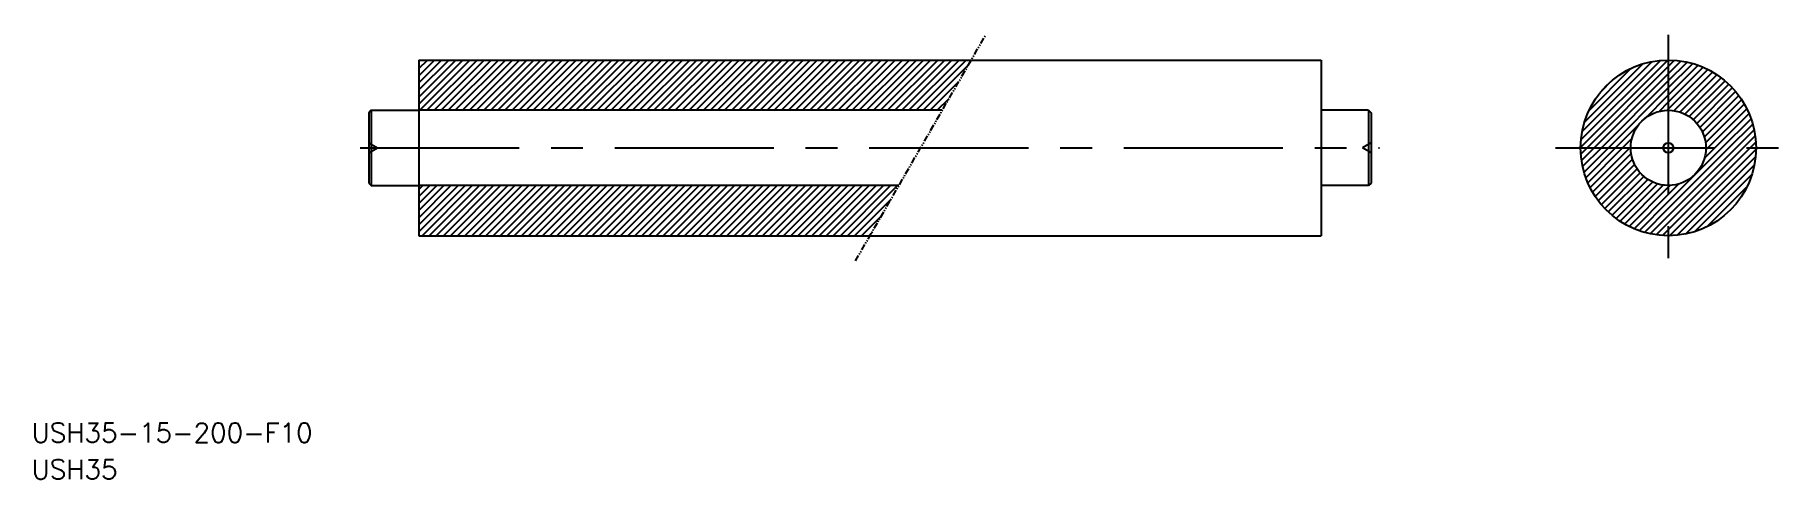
# Model space of a CAD drawing. Extents: x 212 to 560, y 153 to 241.
import ezdxf

# ---------------------------------------------------------------- set-up
doc = ezdxf.new("R2010")
doc.units = 0
for name, pattern in [('CENTER', [50.8, 31.75, -6.35, 6.35, -6.35]), ('DASHED', [19.05, 12.7, -6.35]), ('PHANTOM', [2.5, 1.25, -0.25, 0.25, -0.25, 0.25, -0.25])]:
    doc.linetypes.add(name, pattern=pattern)
doc.layers.get('0').update_dxf_attribs({"linetype": 'CONTINUOUS'})
doc.layers.add('CENTER', color=1, linetype='CENTER')
doc.styles.get("Standard").update_dxf_attribs({"font": 'txt.shx'})

# ---------------------------------------------------------------- blocks, each defined once
blk = doc.blocks.new('*X2')
at = {"color": 0, "linetype": 'CONTINUOUS'}
for p, q in [((288.49, 227.67), (297.27, 236.46)), ((288.49, 229.09), (295.85, 236.46)), ((288.49, 230.5), (294.44, 236.46)), ((288.49, 231.92), (293.02, 236.46)), ((288.49, 233.33), (291.61, 236.46)), ((288.49, 234.75), (290.2, 236.46)), ((288.49, 236.16), (288.78, 236.46)), ((288.68, 226.46), (298.68, 236.46)), ((290.09, 226.46), (300.09, 236.46)), ((291.51, 226.46), (301.51, 236.46)), ((292.92, 226.46), (302.92, 236.46)), ((294.34, 226.46), (304.34, 236.46)), ((295.75, 226.46), (305.75, 236.46)), ((297.17, 226.46), (307.17, 236.46)), ((298.58, 226.46), (308.58, 236.46)), ((299.99, 226.46), (309.99, 236.46)), ((301.41, 226.46), (311.41, 236.46)), ((302.82, 226.46), (312.82, 236.46)), ((304.24, 226.46), (314.24, 236.46)), ((305.65, 226.46), (315.65, 236.46)), ((307.07, 226.46), (317.07, 236.46)), ((308.48, 226.46), (318.48, 236.46)), ((309.89, 226.46), (319.89, 236.46)), ((311.31, 226.46), (321.31, 236.46)), ((312.72, 226.46), (322.72, 236.46)), ((314.14, 226.46), (324.14, 236.46)), ((315.55, 226.46), (325.55, 236.46)), ((316.96, 226.46), (326.96, 236.46)), ((318.38, 226.46), (328.38, 236.46)), ((319.79, 226.46), (329.79, 236.46)), ((321.21, 226.46), (331.21, 236.46)), ((322.62, 226.46), (332.62, 236.46)), ((324.04, 226.46), (334.04, 236.46)), ((325.45, 226.46), (335.45, 236.46)), ((326.86, 226.46), (336.86, 236.46)), ((328.28, 226.46), (338.28, 236.46)), ((329.69, 226.46), (339.69, 236.46)), ((331.11, 226.46), (341.11, 236.46)), ((332.52, 226.46), (342.52, 236.46)), ((333.94, 226.46), (343.94, 236.46)), ((335.35, 226.46), (345.35, 236.46)), ((336.76, 226.46), (346.76, 236.46)), ((338.18, 226.46), (348.18, 236.46)), ((339.59, 226.46), (349.59, 236.46)), ((341.01, 226.46), (351.01, 236.46)), ((342.42, 226.46), (352.42, 236.46)), ((343.83, 226.46), (353.83, 236.46)), ((345.25, 226.46), (355.25, 236.46)), ((346.66, 226.46), (356.66, 236.46)), ((348.08, 226.46), (358.08, 236.46)), ((349.49, 226.46), (359.49, 236.46)), ((350.91, 226.46), (360.91, 236.46)), ((352.32, 226.46), (362.32, 236.46)), ((353.73, 226.46), (363.73, 236.46)), ((355.15, 226.46), (365.15, 236.46)), ((356.56, 226.46), (366.56, 236.46)), ((357.98, 226.46), (367.98, 236.46)), ((359.39, 226.46), (369.39, 236.46)), ((360.81, 226.46), (370.81, 236.46)), ((362.22, 226.46), (372.22, 236.46)), ((363.63, 226.46), (373.63, 236.46)), ((365.05, 226.46), (375.05, 236.46)), ((366.46, 226.46), (376.46, 236.46)), ((367.88, 226.46), (377.88, 236.46)), ((369.29, 226.46), (379.29, 236.46)), ((370.71, 226.46), (380.71, 236.46)), ((372.12, 226.46), (382.12, 236.46)), ((373.53, 226.46), (383.53, 236.46)), ((374.95, 226.46), (384.95, 236.46)), ((376.36, 226.46), (386.36, 236.46)), ((377.78, 226.46), (387.78, 236.46)), ((379.19, 226.46), (389.19, 236.46)), ((380.6, 226.46), (390.6, 236.46)), ((382.02, 226.46), (392.02, 236.46)), ((383.43, 226.46), (393.43, 236.46)), ((384.85, 226.46), (394.85, 236.46)), ((386.26, 226.46), (396.26, 236.46)), ((387.68, 226.46), (397.68, 236.46)), ((389.09, 226.46), (398.15, 235.52)), ((520.29, 219.06), (537.68, 236.45)), ((520.36, 220.55), (536.2, 236.38)), ((520.59, 222.19), (534.55, 236.15)), ((521.05, 224.07), (532.68, 235.69)), ((521.6, 218.96), (537.79, 235.15)), ((521.93, 226.36), (530.38, 234.81)), ((523.01, 218.96), (537.79, 233.73)), ((537.79, 235.15), (539.05, 236.41)), ((537.79, 233.73), (540.33, 236.27)), ((537.79, 232.32), (541.52, 236.05)), ((537.79, 230.9), (542.65, 235.77)), ((537.79, 229.49), (543.72, 235.42)), ((537.79, 228.07), (544.73, 235.02)), ((537.79, 226.66), (545.69, 234.57)), ((538.91, 226.37), (546.61, 234.07)), ((540.06, 226.1), (547.48, 233.53)), ((390.5, 226.46), (396.22, 232.17)), ((524.43, 218.96), (537.79, 232.32)), ((524.5, 230.34), (526.4, 232.24)), ((525.84, 218.96), (537.79, 230.9)), ((541.07, 225.7), (548.31, 232.94)), ((541.97, 225.18), (549.1, 232.31)), ((542.76, 224.57), (549.84, 231.64)), ((543.47, 223.85), (550.55, 230.93)), ((544.07, 223.05), (551.21, 230.18)), ((391.92, 226.46), (394.29, 228.82)), ((533.14, 224.84), (537.79, 229.49)), ((535.94, 226.22), (537.79, 228.07)), ((537.58, 226.45), (537.79, 226.66)), ((544.58, 222.14), (551.83, 229.39)), ((544.97, 221.11), (552.42, 228.56)), ((545.22, 219.95), (552.95, 227.69)), ((545.64, 218.96), (553.45, 226.76)), ((527.25, 218.96), (531.9, 223.6)), ((547.05, 218.96), (553.89, 225.8)), ((548.47, 218.96), (554.29, 224.78)), ((549.88, 218.96), (554.63, 223.7)), ((528.67, 218.96), (530.52, 220.81)), ((551.3, 218.96), (554.91, 222.57)), ((552.71, 218.96), (555.12, 221.37)), ((554.12, 218.96), (555.25, 220.08)), ((520.33, 217.69), (521.6, 218.96)), ((520.47, 216.42), (523.01, 218.96)), ((520.69, 215.22), (524.43, 218.96)), ((520.98, 214.09), (525.84, 218.96)), ((521.32, 213.02), (527.25, 218.96)), ((521.72, 212.01), (528.67, 218.96)), ((522.18, 211.05), (530.08, 218.96)), ((522.67, 210.13), (530.37, 217.83)), ((523.22, 209.26), (530.64, 216.68)), ((530.08, 218.96), (530.29, 219.16)), ((537.79, 202.62), (554.12, 218.96)), ((537.79, 204.03), (552.71, 218.96)), ((537.79, 205.45), (551.3, 218.96)), ((537.79, 206.86), (549.88, 218.96)), ((537.79, 208.28), (548.47, 218.96)), ((538.04, 201.46), (555.29, 218.7)), ((539.54, 201.54), (555.2, 217.2)), ((545, 216.9), (547.05, 218.96)), ((545.28, 218.6), (545.64, 218.96)), ((523.8, 208.43), (531.04, 215.67)), ((524.43, 207.65), (531.56, 214.78)), ((525.1, 206.9), (532.18, 213.98)), ((525.81, 206.2), (532.89, 213.28)), ((526.56, 205.53), (533.7, 212.67)), ((541.2, 201.79), (554.95, 215.54)), ((543.11, 202.28), (554.46, 213.63)), ((288.49, 202.22), (297.72, 211.46)), ((288.49, 203.63), (296.31, 211.46)), ((288.49, 205.05), (294.89, 211.46)), ((288.49, 206.46), (293.48, 211.46)), ((288.49, 207.88), (292.07, 211.46)), ((288.49, 209.29), (290.65, 211.46)), ((288.49, 210.7), (289.24, 211.46)), ((289.14, 201.46), (299.14, 211.46)), ((290.55, 201.46), (300.55, 211.46)), ((291.96, 201.46), (301.96, 211.46)), ((293.38, 201.46), (303.38, 211.46)), ((294.79, 201.46), (304.79, 211.46)), ((296.21, 201.46), (306.21, 211.46)), ((297.62, 201.46), (307.62, 211.46)), ((299.04, 201.46), (309.04, 211.46)), ((300.45, 201.46), (310.45, 211.46)), ((301.86, 201.46), (311.86, 211.46)), ((303.28, 201.46), (313.28, 211.46)), ((304.69, 201.46), (314.69, 211.46)), ((306.11, 201.46), (316.11, 211.46)), ((307.52, 201.46), (317.52, 211.46)), ((308.94, 201.46), (318.94, 211.46)), ((310.35, 201.46), (320.35, 211.46)), ((311.76, 201.46), (321.76, 211.46)), ((313.18, 201.46), (323.18, 211.46)), ((314.59, 201.46), (324.59, 211.46)), ((316.01, 201.46), (326.01, 211.46)), ((317.42, 201.46), (327.42, 211.46)), ((318.83, 201.46), (328.83, 211.46)), ((320.25, 201.46), (330.25, 211.46)), ((321.66, 201.46), (331.66, 211.46)), ((323.08, 201.46), (333.08, 211.46)), ((324.49, 201.46), (334.49, 211.46)), ((325.91, 201.46), (335.91, 211.46)), ((327.32, 201.46), (337.32, 211.46)), ((328.73, 201.46), (338.73, 211.46)), ((330.15, 201.46), (340.15, 211.46)), ((331.56, 201.46), (341.56, 211.46)), ((332.98, 201.46), (342.98, 211.46)), ((334.39, 201.46), (344.39, 211.46)), ((335.81, 201.46), (345.81, 211.46)), ((337.22, 201.46), (347.22, 211.46)), ((338.63, 201.46), (348.63, 211.46)), ((340.05, 201.46), (350.05, 211.46)), ((341.46, 201.46), (351.46, 211.46)), ((342.88, 201.46), (352.88, 211.46)), ((344.29, 201.46), (354.29, 211.46)), ((345.71, 201.46), (355.71, 211.46)), ((347.12, 201.46), (357.12, 211.46)), ((348.53, 201.46), (358.53, 211.46)), ((349.95, 201.46), (359.95, 211.46)), ((351.36, 201.46), (361.36, 211.46)), ((352.78, 201.46), (362.78, 211.46)), ((354.19, 201.46), (364.19, 211.46)), ((355.6, 201.46), (365.6, 211.46)), ((357.02, 201.46), (367.02, 211.46)), ((358.43, 201.46), (368.43, 211.46)), ((359.85, 201.46), (369.85, 211.46)), ((361.26, 201.46), (371.26, 211.46)), ((362.68, 201.46), (372.68, 211.46)), ((364.09, 201.46), (374.09, 211.46)), ((365.5, 201.46), (375.5, 211.46)), ((366.92, 201.46), (376.92, 211.46)), ((368.33, 201.46), (378.33, 211.46)), ((369.75, 201.46), (379.75, 211.46)), ((371.16, 201.46), (381.16, 211.46)), ((372.58, 201.46), (382.58, 211.46)), ((373.99, 201.46), (383.99, 211.46)), ((527.35, 204.91), (534.6, 212.16)), ((528.18, 204.33), (535.63, 211.77)), ((529.06, 203.79), (536.79, 211.52)), ((529.98, 203.29), (537.79, 211.1)), ((530.95, 202.85), (537.79, 209.69)), ((537.79, 209.69), (539.84, 211.74)), ((537.79, 211.1), (538.15, 211.46)), ((545.47, 203.23), (553.51, 211.27)), ((375.4, 201.46), (382.7, 208.75)), ((531.96, 202.45), (537.79, 208.28)), ((533.04, 202.11), (537.79, 206.86)), ((376.82, 201.46), (380.76, 205.4)), ((534.17, 201.83), (537.79, 205.45)), ((535.38, 201.62), (537.79, 204.03)), ((536.66, 201.49), (537.79, 202.62)), ((378.23, 201.46), (378.83, 202.06))]:
    blk.add_line(p, q, dxfattribs=at)

msp = doc.modelspace()

# ---------------------------------------------------------------- linework, layer by layer
at = {"color": 3, "linetype": 'PHANTOM'}
msp.add_line((375.6, 196.46), (401.58, 241.46), dxfattribs=at)
at = {"color": 7, "linetype": 'CONTINUOUS'}
for p, q in [((288.49, 236.46), (288.49, 201.46)), ((288.49, 236.46), (468.49, 236.46)), ((468.49, 236.46), (468.49, 201.46)), ((278.99, 226.46), (278.49, 225.96)), ((278.49, 225.96), (278.49, 211.96)), ((278.99, 226.46), (288.49, 226.46)), ((278.99, 226.46), (278.99, 211.46)), ((392.92, 226.46), (288.49, 226.46)), ((477.99, 226.46), (468.49, 226.46)), ((477.99, 226.46), (478.49, 225.96)), ((477.99, 226.46), (477.99, 211.46)), ((478.49, 225.96), (478.49, 211.96)), ((278.49, 211.96), (278.99, 211.46)), ((278.99, 211.46), (288.49, 211.46)), ((384.26, 211.46), (288.49, 211.46)), ((477.99, 211.46), (468.49, 211.46)), ((478.49, 211.96), (477.99, 211.46)), ((288.49, 201.46), (468.49, 201.46))]:
    msp.add_line(p, q, dxfattribs=at)
at = {"color": 3, "linetype": 'DASHED'}
for p, q in [((278.49, 219.96), (280.22, 218.96)), ((478.49, 219.96), (476.75, 218.96)), ((278.49, 217.96), (280.22, 218.96)), ((478.49, 217.96), (476.75, 218.96))]:
    msp.add_line(p, q, dxfattribs=at)
at = {"color": 7, "linetype": 'CONTINUOUS'}
for radius in [17.5, 7.5, 1]:
    msp.add_circle((537.79, 218.96), radius, dxfattribs=at)
at = {"layer": 'CENTER', "color": 1, "linetype": 'CENTER'}
for p, q in [((537.79, 241.46), (537.79, 196.46)), ((515.29, 218.96), (560.29, 218.96))]:
    msp.add_line(p, q, dxfattribs=at)
at = {"layer": 'CENTER', "color": 1}
msp.add_line((276.75, 218.96), (480.13, 218.96), dxfattribs=at)

# ---------------------------------------------------------------- block references
at = {"color": 3, "linetype": 'CONTINUOUS'}
msp.add_blockref('*X2', (0, 0), dxfattribs=at)

# ---------------------------------------------------------------- texts
at = {"color": 7, "linetype": 'CONTINUOUS'}
for s, height, p in [('USH35-15-200-F10', 3.8472, (211.21, 160.29)), ('USH35', 3.847, (211.21, 152.98))]:
    msp.add_text(s, height=height, dxfattribs=at).set_placement(p)

doc.saveas('drawing.dxf')
